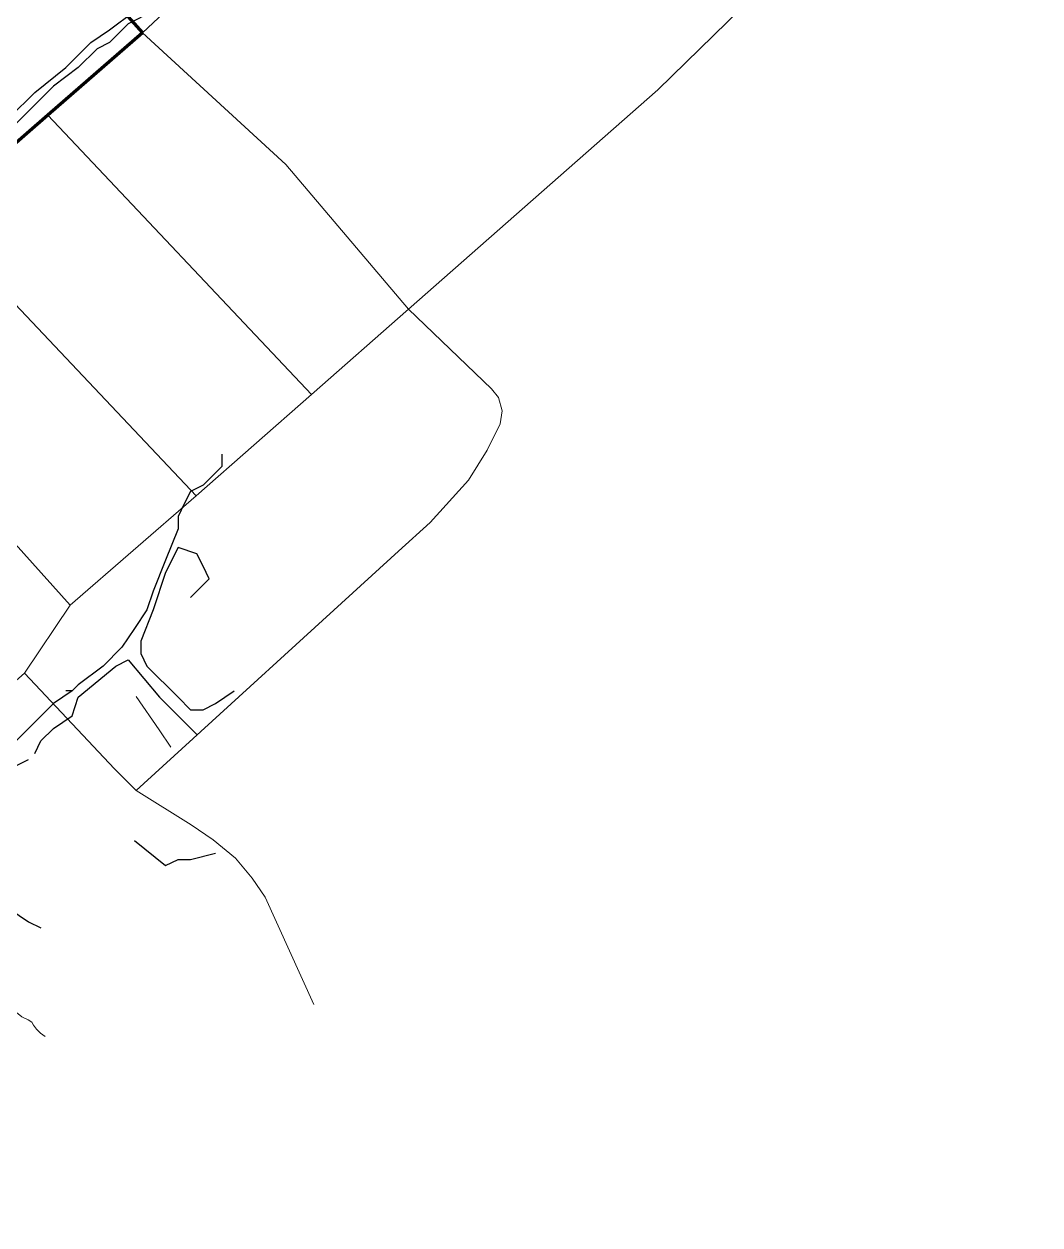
# Model space of a CAD drawing. Header units: millimetres. Extents: x 579832 to 917290, y 449831 to 1452191.
# Drawn here: x 584051.8 to 584459.2, y 450305.9 to 450787.4 of the extents above; entities that cross this region are included whole.
import ezdxf

# ---------------------------------------------------------------- set-up
doc = ezdxf.new("R2010")
doc.units = ezdxf.units.MM
doc.header["$LTSCALE"] = 10
for name, color, linetype, lineweight in [('drains_fossés', 120, 'Continuous', 20), ('Roads_main1', 10, 'Continuous', 100), ('Roads_others', 24, 'Continuous', 9)]:
    doc.layers.add(name, color=color, linetype=linetype, lineweight=lineweight)
doc.layers.add('end maj 26 02 2021', color=7, linetype='Continuous')

msp = doc.modelspace()

# ---------------------------------------------------------------- linework, layer by layer
at = {"layer": 'drains_fossés'}
for points in [[(584096.78, 450517.72), (584105.97, 450504.48), (584110.73, 450497.47)], [(584033.52, 450403.05), (584044.95, 450394.42), (584048.84, 450391.11), (584050.92, 450389.4), (584053.5, 450388.12), (584054.99, 450387.2), (584055.6, 450386.08), (584056.85, 450384.36), (584058.46, 450382.77), (584060.34, 450381.51)]]:
    msp.add_lwpolyline(points, dxfattribs=at)
at = {"layer": 'end maj 26 02 2021', "flags": 128}
for points in [[(584086.11, 450784.99), (584096.11, 450792.49), (584103.61, 450797.49), (584108.61, 450802.49), (584116.11, 450809.99)], [(584086.11, 450784.99), (584096.11, 450792.49), (584103.61, 450797.49), (584108.61, 450802.49), (584116.11, 450809.99)], [(584123.61, 450804.99), (584113.61, 450799.99), (584103.61, 450792.49), (584093.61, 450787.49), (584086.11, 450779.99)], [(584123.61, 450804.99), (584113.61, 450799.99), (584103.61, 450792.49), (584093.61, 450787.49), (584086.11, 450779.99)], [(584026.11, 450729.99), (584036.11, 450739.99), (584046.11, 450749.99), (584056.11, 450759.99), (584068.61, 450769.99), (584078.61, 450779.99), (584086.11, 450784.99)], [(584026.11, 450729.99), (584036.11, 450739.99), (584046.11, 450749.99), (584056.11, 450759.99), (584068.61, 450769.99), (584078.61, 450779.99), (584086.11, 450784.99)], [(584086.11, 450779.99), (584081.11, 450777.49), (584073.61, 450769.99), (584063.61, 450762.49), (584053.61, 450752.49), (584046.11, 450744.99), (584041.11, 450739.99)], [(584086.11, 450779.99), (584081.11, 450777.49), (584073.61, 450769.99), (584063.61, 450762.49), (584053.61, 450752.49), (584046.11, 450744.99), (584041.11, 450739.99)], [(584131.11, 450614.99), (584131.11, 450609.99), (584128.61, 450607.49), (584123.61, 450602.49), (584118.61, 450599.99), (584116.11, 450594.99), (584113.61, 450589.99), (584113.61, 450584.99), (584108.61, 450572.49), (584103.61, 450559.99), (584101.11, 450552.49), (584096.11, 450544.99), (584091.11, 450537.49), (584083.61, 450529.99), (584073.61, 450522.49), (584071.11, 450519.99)], [(584131.11, 450614.99), (584131.11, 450609.99), (584128.61, 450607.49), (584123.61, 450602.49), (584118.61, 450599.99), (584116.11, 450594.99), (584113.61, 450589.99), (584113.61, 450584.99), (584108.61, 450572.49), (584103.61, 450559.99), (584101.11, 450552.49), (584096.11, 450544.99), (584091.11, 450537.49), (584083.61, 450529.99), (584073.61, 450522.49), (584071.11, 450519.99)], [(584118.61, 450557.49), (584123.61, 450562.49), (584126.11, 450564.99), (584123.61, 450569.99), (584121.11, 450574.99), (584113.61, 450577.49), (584108.61, 450567.49), (584103.61, 450552.49), (584098.61, 450539.99), (584098.61, 450534.99)], [(584118.61, 450557.49), (584123.61, 450562.49), (584126.11, 450564.99), (584123.61, 450569.99), (584121.11, 450574.99), (584113.61, 450577.49), (584108.61, 450567.49), (584103.61, 450552.49), (584098.61, 450539.99), (584098.61, 450534.99)], [(584098.61, 450534.99), (584101.11, 450529.99), (584113.61, 450517.49), (584118.61, 450512.49), (584123.61, 450512.49), (584128.61, 450514.99), (584136.11, 450519.99)], [(584098.61, 450534.99), (584101.11, 450529.99), (584113.61, 450517.49), (584118.61, 450512.49), (584123.61, 450512.49), (584128.61, 450514.99), (584136.11, 450519.99)], [(584073.61, 450517.49), (584088.61, 450529.99), (584093.61, 450532.49), (584106.11, 450517.49), (584113.61, 450509.99), (584121.11, 450502.49)], [(584073.61, 450517.49), (584088.61, 450529.99), (584093.61, 450532.49), (584106.11, 450517.49), (584113.61, 450509.99), (584121.11, 450502.49)], [(584071.11, 450519.99), (584063.61, 450514.99), (584056.11, 450507.49)], [(584071.11, 450519.99), (584063.61, 450514.99), (584056.11, 450507.49)], [(584071.11, 450519.99), (584068.61, 450519.99)], [(584071.11, 450519.99), (584068.61, 450519.99)], [(584056.11, 450494.99), (584058.61, 450499.99), (584063.61, 450504.99), (584071.11, 450509.99), (584073.61, 450517.49)], [(584056.11, 450494.99), (584058.61, 450499.99), (584063.61, 450504.99), (584071.11, 450509.99), (584073.61, 450517.49)], [(584056.11, 450507.49), (584043.61, 450494.99), (584041.11, 450492.49), (584043.61, 450487.49), (584053.61, 450492.49)], [(584056.11, 450507.49), (584043.61, 450494.99), (584041.11, 450492.49), (584043.61, 450487.49), (584053.61, 450492.49)], [(584096.11, 450459.99), (584108.61, 450449.99), (584113.61, 450452.49), (584118.61, 450452.49), (584128.61, 450454.99)], [(584096.11, 450459.99), (584108.61, 450449.99), (584113.61, 450452.49), (584118.61, 450452.49), (584128.61, 450454.99)], [(584023.61, 450452.49), (584028.61, 450449.99), (584033.61, 450447.49), (584036.11, 450444.99), (584036.11, 450444.99), (584038.61, 450439.99), (584043.61, 450437.49), (584046.11, 450432.49), (584053.61, 450427.49), (584058.61, 450424.99)], [(584023.61, 450452.49), (584028.61, 450449.99), (584033.61, 450447.49), (584036.11, 450444.99), (584036.11, 450444.99), (584038.61, 450439.99), (584043.61, 450437.49), (584046.11, 450432.49), (584053.61, 450427.49), (584058.61, 450424.99)]]:
    msp.add_lwpolyline(points, dxfattribs=at)
at = {"layer": 'Roads_main1'}
for points in [[(583440.26, 451501.72), (583595.51, 451331.65), (583619.23, 451306.99), (583709.98, 451206.86), (583812.86, 451099.28), (583849.41, 451057.57), (583857.5, 451048.64), (583877.95, 451026.76), (583893.43, 451010.5), (583908.18, 450993.77), (583928.9, 450969.82), (584016.02, 450876.01), (584052.41, 450836.3), (584099.34, 450783.79)], [(583440.26, 451501.72), (583595.51, 451331.65), (583619.23, 451306.99), (583709.98, 451206.86), (583812.86, 451099.28), (583849.41, 451057.57), (583857.5, 451048.64), (583877.95, 451026.76), (583893.43, 451010.5), (583908.18, 450993.77), (583928.9, 450969.82), (584016.02, 450876.01), (584052.41, 450836.3), (584099.34, 450783.79)], [(584099.34, 450783.79), (584061.38, 450750.81), (584014.82, 450710.35), (583974.05, 450674.93), (583967.73, 450668.72), (583873.49, 450585.08), (583845.75, 450558.26), (583844.1, 450554.44), (583843.67, 450550.56), (583846.66, 450531.55), (583852.05, 450497.33), (583852.58, 450490.54), (583848.67, 450456.96), (583847.69, 450452.55), (583845.92, 450449.34), (583804.27, 450408.2), (583692.87, 450305.91)]]:
    msp.add_lwpolyline(points, dxfattribs=at)
at = {"layer": 'Roads_others'}
for p, q in [((584167.11, 450638.86), (584061.38, 450750.81)), ((584120.84, 450598.18), (584014.82, 450710.35))]:
    msp.add_line(p, q, dxfattribs=at)
for points in [[(584364.59, 451398.45), (584372.84, 451336.21), (584377.75, 451272.39), (584383.53, 451209.14), (584443.07, 451144.78), (584451.95, 451134.52), (584459.17, 451124.59), (584416.64, 451080.84), (584338.4, 451007.81), (584303.13, 450974.17), (584271.82, 450944.45), (584240.01, 450915.85), (584199.87, 450878.18), (584099.34, 450783.79)], [(584378.71, 450832.03), (584305.98, 450761.01), (584205.95, 450673.02), (584167.11, 450638.86), (584120.84, 450598.18), (584070.36, 450554.33), (584052.08, 450527.18)], [(584099.34, 450783.79), (584156.82, 450731.05), (584205.95, 450673.02), (584239.28, 450641.16), (584242.04, 450637.59), (584243.53, 450632.28)], [(584070.36, 450554.33), (584002.87, 450629.54), (583967.73, 450668.72)], [(584243.53, 450632.28), (584242.71, 450627.09), (584237.58, 450616.52), (584230, 450604.46), (584214.61, 450587.59), (584202, 450576.08), (584096.8, 450480.1), (584088.07, 450488.74), (584052.08, 450527.18), (584021.47, 450500.31), (584018.66, 450499.67)], [(584096.8, 450480.1), (584118.86, 450466.39), (584127.65, 450460.33), (584136.59, 450453.02), (584143.37, 450444.89), (584148.5, 450437.32), (584167.98, 450394.34)]]:
    msp.add_lwpolyline(points, dxfattribs=at)

doc.saveas('drawing.dxf')
